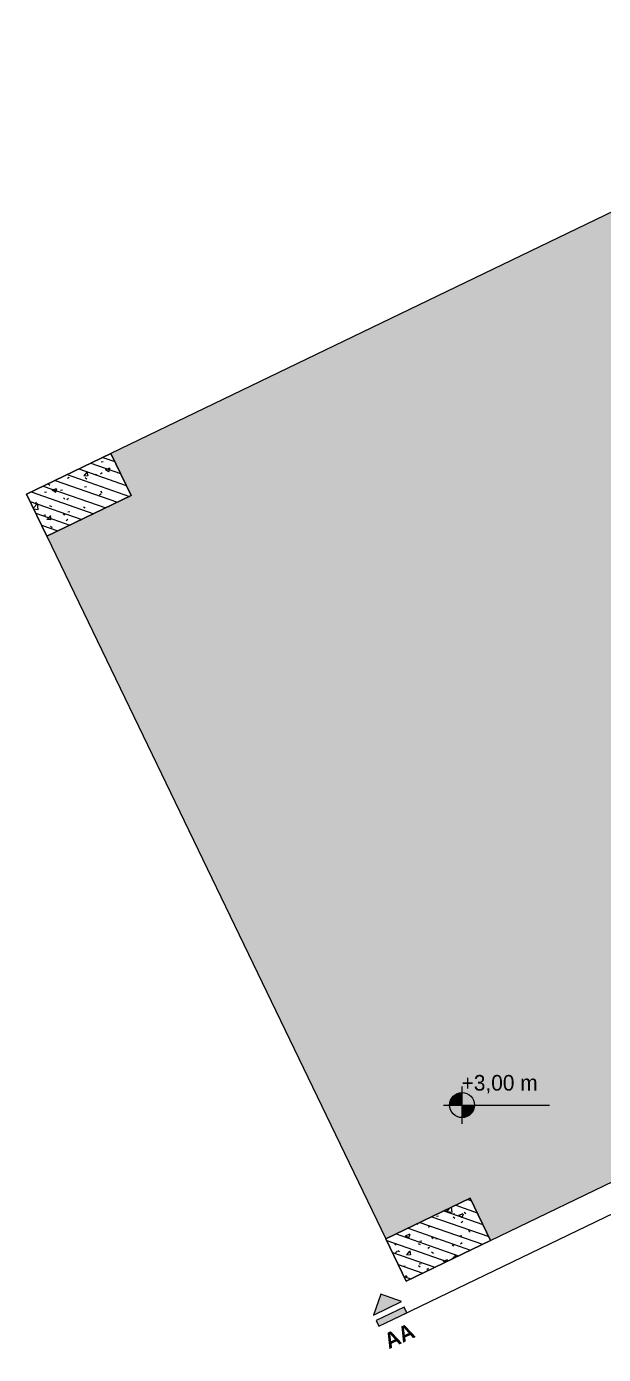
# Model space of a CAD drawing. Header units: metres. Extents: x -24.8 to 3.4, y -2.1 to 25.8.
# Drawn here: x -16.379 to -14.531, y 21.382 to 25.638 of the extents above; entities that cross this region are included whole.
import ezdxf

# ---------------------------------------------------------------- set-up
doc = ezdxf.new("R2010")
doc.units = ezdxf.units.M
for name, color, linetype, lineweight in [('A-DETL', 7, 'Continuous', 5), ('A-DETL-GENF', 7, 'Continuous', 5), ('G-ANNO-DIMS', 7, 'Continuous', 5), ('G-ANNO-SYMB', 7, 'Continuous', 5), ('G-ANNO-TEXT', 7, 'Continuous', 5), ('S-COLS', 7, 'Continuous', 5)]:
    doc.layers.add(name, color=color, linetype=linetype, lineweight=lineweight)
doc.layers.add('A-FLOR', color=7, linetype='Continuous', lineweight=9, true_color=0x007f00)
doc.styles.add('Century Gothic', font='GOTHIC.TTF', dxfattribs={"height": 0.05})
doc.styles.add('Century Gothic_B_3', font='GOTHICB.TTF', dxfattribs={"height": 0.05})
pattern_1 = [(50, (-38.6894, 0), (0.14575316, -0.01275165), [0.01524, -0.16764]), (355, (-38.6894, 0), (-0.0281956, 0.15284905), [0.01219, -0.13411]), (100.451, (-38.67725, -0.00106), (0.11755714, 0.1400984), [0.01295, -0.14247]), (46.184, (-38.6894, 0.04064), (0.2168615, -0.0336392), [0.02286, -0.25146]), (96.636, (-38.67133, 0.03784), (0.1899178, 0.1979433), [0.01943, -0.21371]), (351.184, (-38.6894, 0.04064), (0.1899206, 0.197941), [0.01829, -0.20117]), (21, (-38.66908, 0.03048), (0.12129647, -0.08181538), [0.01524, -0.16764]), (326, (-38.66908, 0.03048), (0.04944224, 0.1473543), [0.01219, -0.13411]), (71.451, (-38.65897, 0.02366), (0.17073884, 0.06554), [0.01295, -0.14247]), (37.5, (-38.689395, 0), (0.00247227, 0.06764328), [0.00671, -0.12578, 0.00671, -0.12944, -0.13462]), (37.5, (-38.689395, 0), (0.00247227, 0.06764328), [-0.26863, 0.00671, -0.12791]), (7.5, (-38.689395, 0), (0.05345655, 0.08014312), [0.00671, -0.07092, 0.00671, -0.12273, -0.05131]), (7.5, (-38.689395, 0), (0.05345655, 0.08014312), [-0.20706, 0.00671, -0.0446]), (327.5, (-38.734705, 0), (0.10847647, -0.00458194), [0.00671, -0.04409, 0.00671, -0.15179, -0.21031]), (327.5, (-38.734705, 0), (0.10847647, -0.00458194), [-0.2093, 0.00671, -0.20361]), (317.5, (-38.755025, 0), (0.11850734, 0.02034188), [0.00671, -0.05933, 0.00671, -0.09855, -0.14935]), (317.5, (-38.755025, 0), (0.11850734, 0.02034188), [-0.1713, 0.00671, -0.14265])]

# ---------------------------------------------------------------- blocks, each defined once
blk = doc.blocks.new('Pilar retangular - 15 x 30 cm-V21-NÍVEL CAIXA D_ÁGUA')
at = {"layer": 'S-COLS', "true_color": 0xaaaaaa}
h = blk.add_hatch(dxfattribs=at)
h.set_pattern_fill('FP_10', color=253, style=0, pattern_type=2)
h.set_pattern_definition([(45, (0.08564, 0.00177), (-0.021213, 0.021213), [])])
h.paths.add_polyline_path([(0.075, -0.15), (0.075, 0.15), (-0.075, 0.15), (-0.075, -0.15)])
at = {"layer": 'A-DETL-GENF', "color": 253, "true_color": 0xaaaaaa}
for p, q in [((0.075, 0.15), (-0.075, 0.15)), ((-0.075, 0.15), (-0.075, -0.15)), ((0.075, -0.15), (0.075, 0.15)), ((-0.075, -0.15), (0.075, -0.15))]:
    blk.add_line(p, q, dxfattribs=at)
at = {"layer": 'S-COLS', "color": 253, "true_color": 0xaaaaaa}
for p, q in [((-0.075, 0.15), (0.075, 0.15)), ((-0.075, -0.15), (-0.075, 0.15)), ((0.075, 0.15), (0.075, -0.15)), ((0.075, -0.15), (-0.075, -0.15))]:
    blk.add_line(p, q, dxfattribs=at)
blk = doc.blocks.new('Elevações de ponto - Padrão-77235-NÍVEL CAIXA D_ÁGUA')
at = {"layer": 'G-ANNO-DIMS', "true_color": 0xff0000}
h = blk.add_hatch(color=1, dxfattribs=at)
edge = h.paths.add_edge_path()
edge.add_line((0, 0), (-0.002, 0))
edge.add_arc((0, 0), 0.002, 90, 180, ccw=False)
edge.add_line((0, 0.002), (0, 0))
h = blk.add_hatch(color=1, dxfattribs=at)
edge = h.paths.add_edge_path()
edge.add_line((0, 0), (0.002, 0))
edge.add_arc((0, 0), 0.002, 270, 360, ccw=False)
edge.add_line((0, -0.002), (0, 0))
at = {"layer": 'G-ANNO-DIMS'}
for p, q in [((0, -0.003), (0, 0.003)), ((-0.003, 0), (0.014, 0))]:
    blk.add_line(p, q, dxfattribs=at)
blk.add_circle((0, 0), 0.002, dxfattribs=at)
blk = doc.blocks.new('Corte - Padrão-73672-NÍVEL CAIXA D_ÁGUA')
at = {"layer": 'G-ANNO-SYMB'}
for points in [[(-0.00251, 0.00198), (-0.00001, 0.00448), (0.00249, 0.00198)], [(0.00249, 0.001), (0.00249, 0), (-0.00251, 0), (-0.00251, 0.001)]]:
    blk.add_hatch(color=256, dxfattribs=at).paths.add_polyline_path(points)
for p, q in [((-0.00001, 0.00448), (-0.00251, 0.00198)), ((0.00249, 0.00198), (-0.00001, 0.00448)), ((-0.00251, 0.00198), (0.00249, 0.00198)), ((0.00249, 0.001), (-0.00251, 0.001)), ((-0.00251, 0.001), (-0.00251, 0)), ((0.00249, 0), (0.00249, 0.001)), ((-0.00251, 0), (0.00249, 0))]:
    blk.add_line(p, q, dxfattribs=at)

msp = doc.modelspace()

# ---------------------------------------------------------------- hatches: boundary and pattern name
at = {"layer": 'A-DETL-GENF', "true_color": 0x808080}
h = msp.add_hatch(dxfattribs=at)
h.set_pattern_fill('FP_12', color=8, style=0, pattern_type=2)
h.set_pattern_definition(pattern_1)
h.paths.add_polyline_path([(-16.3134, 24.0039), (-16.0432, 24.1342), (-16.1084, 24.2693), (-16.3786, 24.139), (-16.3399, 24.0589)])
h = msp.add_hatch(dxfattribs=at)
h.set_pattern_fill('FP_12', color=8, style=0, pattern_type=2)
h.set_pattern_definition(pattern_1)
h.paths.add_polyline_path([(-15.1622, 21.617), (-14.892, 21.7473), (-14.9572, 21.8824), (-15.2274, 21.7521)])
at = {"layer": 'A-FLOR', "true_color": 0x464646}
h = msp.add_hatch(color=49, dxfattribs=at)
h.paths.add_polyline_path([(-13.9488, 23.4996), (-13.9478, 23.4994), (-13.9474, 23.4996)])
h.paths.add_polyline_path([(-12.4325, 24.1593), (-12.4325, 24.1593), (-12.4328, 24.1599)])
h.paths.add_polyline_path([(-14.892, 21.7473), (-13.4653, 22.4354), (-13.9473, 23.4349), (-13.9523, 23.4326), (-13.9546, 23.4381), (-13.9535, 23.4414), (-13.959, 23.4527), (-13.9589, 23.4542), (-13.9617, 23.46), (-13.963, 23.4609), (-13.967, 23.4646), (-13.9698, 23.4689), (-13.9716, 23.4748), (-13.9717, 23.4804), (-13.9707, 23.4853), (-13.9681, 23.4904), (-13.9638, 23.4949), (-13.9594, 23.4977), (-13.954, 23.4993), (-13.9467, 23.5), (-13.9419, 23.5023), (-13.9408, 23.5039), (-13.9299, 23.5089), (-13.9287, 23.5122), (-13.9235, 23.5151), (-13.9211, 23.5101), (-13.9114, 23.5148), (-13.9138, 23.5197), (-13.9083, 23.522), (-13.9048, 23.521), (-13.8905, 23.528), (-13.8887, 23.5279), (-13.8877, 23.5284), (-13.887, 23.5295), (-13.8828, 23.534), (-13.8786, 23.5367), (-13.8727, 23.5385), (-13.8678, 23.5387), (-13.8668, 23.5385), (-13.8651, 23.5395), (-13.8646, 23.5406), (-13.85, 23.5474), (-13.8488, 23.5507), (-13.8424, 23.5542), (-13.84, 23.5492), (-13.7947, 23.571), (-13.8061, 23.5969), (-13.8209, 23.6386), (-13.8328, 23.6813), (-13.8419, 23.7273), (-13.8472, 23.7685), (-13.8497, 23.815), (-13.8491, 23.857), (-13.8452, 23.9013), (-13.8393, 23.9384), (-13.8974, 24.0589), (-13.777, 24.117), (-13.7584, 24.1499), (-13.7337, 24.1871), (-13.7055, 24.2233), (-13.6764, 24.2558), (-13.6434, 24.2875), (-13.6093, 24.3159), (-13.5759, 24.3402), (-13.538, 24.3637), (-13.4982, 24.3846), (-13.4587, 24.402), (-13.417, 24.4168), (-13.3725, 24.429), (-13.331, 24.4374), (-13.2871, 24.4431), (-13.2429, 24.4456), (-13.1986, 24.4449), (-13.1545, 24.4411), (-13.1168, 24.4354), (-12.9967, 24.4933), (-12.9386, 24.3728), (-12.9057, 24.3542), (-12.8688, 24.3298), (-12.8338, 24.3027), (-12.8007, 24.2732), (-12.7698, 24.2414), (-12.7414, 24.2076), (-12.7138, 24.1692), (-12.6921, 24.1342), (-12.6772, 24.1061), (-12.5899, 24.1482), (-12.5917, 24.1518), (-12.5862, 24.1539), (-12.5846, 24.1535), (-12.5703, 24.1605), (-12.5687, 24.1602), (-12.568, 24.1607), (-12.5676, 24.1612), (-12.5644, 24.1645), (-12.5635, 24.1652), (-12.5618, 24.1662), (-12.5614, 24.1664), (-12.5566, 24.1678), (-12.5519, 24.1683), (-12.5511, 24.1698), (-12.5367, 24.1767), (-12.5362, 24.1783), (-12.5327, 24.1803), (-12.5307, 24.1768), (-12.5061, 24.1887), (-12.5079, 24.1923), (-12.5041, 24.1938), (-12.5023, 24.1931), (-12.4888, 24.1997), (-12.4873, 24.1992), (-12.4652, 24.2101), (-12.4538, 24.2157), (-12.4534, 24.2163), (-12.45, 24.2197), (-12.4492, 24.2203), (-12.4475, 24.2213), (-12.4463, 24.2218), (-12.4423, 24.2229), (-12.4379, 24.223), (-12.4338, 24.2219), (-12.4332, 24.2217), (-12.4308, 24.2204), (-12.4305, 24.2201), (-12.4272, 24.217), (-12.4249, 24.2132), (-12.4237, 24.2089), (-12.4236, 24.208), (-12.4236, 24.2058), (-12.4235, 24.2048), (-12.4098, 24.1761), (-12.4074, 24.1713), (-12.4062, 24.1708), (-12.3995, 24.1572), (-12.3978, 24.1566), (-12.3959, 24.1531), (-12.3995, 24.1514), (-12.0888, 23.5072), (-12.0852, 23.5089), (-12.0836, 23.5052), (-12.0843, 23.5034), (-12.0778, 23.4899), (-12.0782, 23.4884), (-12.0674, 23.4664), (-12.0619, 23.4549), (-12.0612, 23.4544), (-12.0571, 23.4503), (-12.0548, 23.4452), (-12.0543, 23.4398), (-12.0557, 23.4343), (-12.0593, 23.4293), (-12.0642, 23.426), (-12.0693, 23.4247), (-12.075, 23.4251), (-12.0801, 23.4275), (-12.0843, 23.4317), (-12.0867, 23.437), (-12.0875, 23.4436), (-12.0926, 23.4541), (-12.1031, 23.4764), (-12.1045, 23.4769), (-12.1113, 23.4905), (-12.1129, 23.4911), (-12.1149, 23.4946), (-12.1113, 23.4963), (-12.422, 24.1406), (-12.4256, 24.1388), (-12.4271, 24.1426), (-12.4265, 24.1444), (-12.433, 24.1579), (-12.4325, 24.1593), (-12.4465, 24.1879), (-12.4729, 24.1754), (-12.4753, 24.1743), (-12.4759, 24.1729), (-12.4894, 24.1661), (-12.49, 24.1645), (-12.4935, 24.1625), (-12.4954, 24.1661), (-12.5201, 24.1542), (-12.5183, 24.1506), (-12.522, 24.1491), (-12.5239, 24.1497), (-12.5386, 24.1426), (-12.54, 24.1429), (-12.5405, 24.1426), (-12.541, 24.1419), (-12.5443, 24.1386), (-12.5452, 24.1379), (-12.5468, 24.1369), (-12.5479, 24.1364), (-12.552, 24.1353), (-12.5567, 24.1348), (-12.5575, 24.1333), (-12.5718, 24.1266), (-12.5725, 24.1247), (-12.5773, 24.1221), (-12.5793, 24.1256), (-12.6664, 24.0836), (-12.6536, 24.0545), (-12.6388, 24.0128), (-12.6269, 23.9702), (-12.6182, 23.9268), (-12.6125, 23.8829), (-12.61, 23.8387), (-12.6106, 23.7945), (-12.6145, 23.7504), (-12.6204, 23.713), (-12.5623, 23.5926), (-12.6827, 23.5345), (-12.7014, 23.5016), (-12.726, 23.4644), (-12.7542, 23.4281), (-12.7834, 23.3956), (-12.8141, 23.3658), (-12.8499, 23.3359), (-12.8838, 23.3113), (-12.9217, 23.2877), (-12.9495, 23.2731), (-12.7264, 22.8107), (-12.7228, 22.8124), (-12.7213, 22.8087), (-12.7218, 22.8066), (-12.7167, 22.7965), (-12.0547, 23.1157), (-12.1199, 23.2508), (-11.8497, 23.3812), (-12.9357, 25.6329), (-13.2059, 25.5026), (-13.2711, 25.6377), (-16.1084, 24.2693), (-16.0432, 24.1342), (-16.3134, 24.0039), (-15.2274, 21.7521), (-14.9572, 21.8824)])
h.paths.add_polyline_path([(-13.4364, 22.4493), (-12.7439, 22.7835), (-12.7489, 22.794), (-12.7506, 22.7946), (-12.7525, 22.7981), (-12.7489, 22.7998), (-12.972, 23.2623), (-13.001, 23.2495), (-13.0427, 23.2346), (-13.0875, 23.2224), (-13.1288, 23.214), (-13.1727, 23.2084), (-13.2183, 23.2059), (-13.2611, 23.2065), (-13.3052, 23.2103), (-13.3429, 23.2161), (-13.463, 23.1582), (-13.5211, 23.2786), (-13.554, 23.2972), (-13.5909, 23.3217), (-13.6274, 23.35), (-13.659, 23.3782), (-13.69, 23.4102), (-13.7194, 23.4454), (-13.7459, 23.4823), (-13.7691, 23.52), (-13.7808, 23.5422), (-13.8261, 23.5204), (-13.8237, 23.5154), (-13.8304, 23.5126), (-13.8338, 23.5137), (-13.8469, 23.5072), (-13.8483, 23.5066), (-13.8498, 23.5068), (-13.8512, 23.506), (-13.8522, 23.5046), (-13.856, 23.5006), (-13.8602, 23.4979), (-13.866, 23.4961), (-13.8716, 23.496), (-13.8721, 23.4961), (-13.8734, 23.4955), (-13.8741, 23.494), (-13.8887, 23.4872), (-13.8899, 23.4839), (-13.8952, 23.481), (-13.8975, 23.4859), (-13.9072, 23.4813), (-13.9048, 23.4763), (-13.9103, 23.474), (-13.9137, 23.4752), (-13.9249, 23.4696), (-13.9264, 23.4698), (-13.926, 23.4695), (-13.9247, 23.4686), (-13.9198, 23.4577), (-13.9165, 23.4565), (-13.9136, 23.4512), (-13.9185, 23.4488), (-13.4962, 22.5733)])

# ---------------------------------------------------------------- linework, layer by layer
at = {"layer": 'A-DETL'}
for p, q in [((-16.1084, 24.2693), (-16.3786, 24.139)), ((-16.0432, 24.1342), (-16.1084, 24.2693)), ((-16.3786, 24.139), (-16.3134, 24.0039)), ((-16.3134, 24.0039), (-16.0432, 24.1342)), ((-14.9572, 21.8824), (-15.2274, 21.7521)), ((-14.892, 21.7473), (-14.9572, 21.8824)), ((-15.2274, 21.7521), (-15.1622, 21.617)), ((-15.1622, 21.617), (-14.892, 21.7473))]:
    msp.add_line(p, q, dxfattribs=at)
at = {"layer": 'A-FLOR', "color": 9, "true_color": 0xaad4aa}
for p, q in [((-13.2711, 25.6377), (-16.1084, 24.2693)), ((-16.3134, 24.0039), (-15.2274, 21.7521)), ((-14.892, 21.7473), (-12.0547, 23.1157))]:
    msp.add_line(p, q, dxfattribs=at)
at = {"layer": 'G-ANNO-SYMB'}
msp.add_line((-15.2047, 21.4938), (-11.6478, 23.2093), dxfattribs=at)

# ---------------------------------------------------------------- block references
at = {"layer": 'G-ANNO-DIMS', "color": 1, "true_color": 0xff0000, "xscale": 19.99999999999999, "yscale": 19.99999999999999, "zscale": 19.99999999999999}
msp.add_blockref('Elevações de ponto - Padrão-77235-NÍVEL CAIXA D_ÁGUA', (-14.9834, 22.1807), dxfattribs=at)
at = {"layer": 'G-ANNO-SYMB', "xscale": 19.99999999999999, "yscale": 19.99999999999999, "zscale": 19.99999999999999, "rotation": 25.74813270138406}
msp.add_blockref('Corte - Padrão-73672-NÍVEL CAIXA D_ÁGUA', (-15.2047, 21.4938), dxfattribs=at)
at = {"layer": 'S-COLS', "color": 253, "true_color": 0xaaaaaa, "rotation": 295.7481327013831}
for p in [(-16.2109, 24.1366), (-15.0597, 21.7497)]:
    msp.add_blockref('Pilar retangular - 15 x 30 cm-V21-NÍVEL CAIXA D_ÁGUA', p, dxfattribs=at)

# ---------------------------------------------------------------- texts
at = {"layer": 'G-ANNO-DIMS', "insert": (-14.9848, 22.2773), "char_height": 0.05, "width": 0.308219, "attachment_point": 1, "line_spacing_factor": 0.984502, "style": 'Century Gothic'}
msp.add_mtext('+3,00 m', dxfattribs=at)

# ---------------------------------------------------------------- next in the draw order: texts
at = {"layer": 'G-ANNO-TEXT', "color": 5, "true_color": 0x0000ff, "insert": (-15.2387, 21.4436), "char_height": 0.05, "width": 0.125063, "attachment_point": 1, "rotation": 24.7045, "style": 'Century Gothic_B_3', "bg_fill": 3, "box_fill_scale": 1.25, "bg_fill_color": 256, "bg_fill_true_color": 13158600, "bg_fill_transparency": 0}
msp.add_mtext('AA', dxfattribs=at)

doc.saveas('drawing.dxf')
